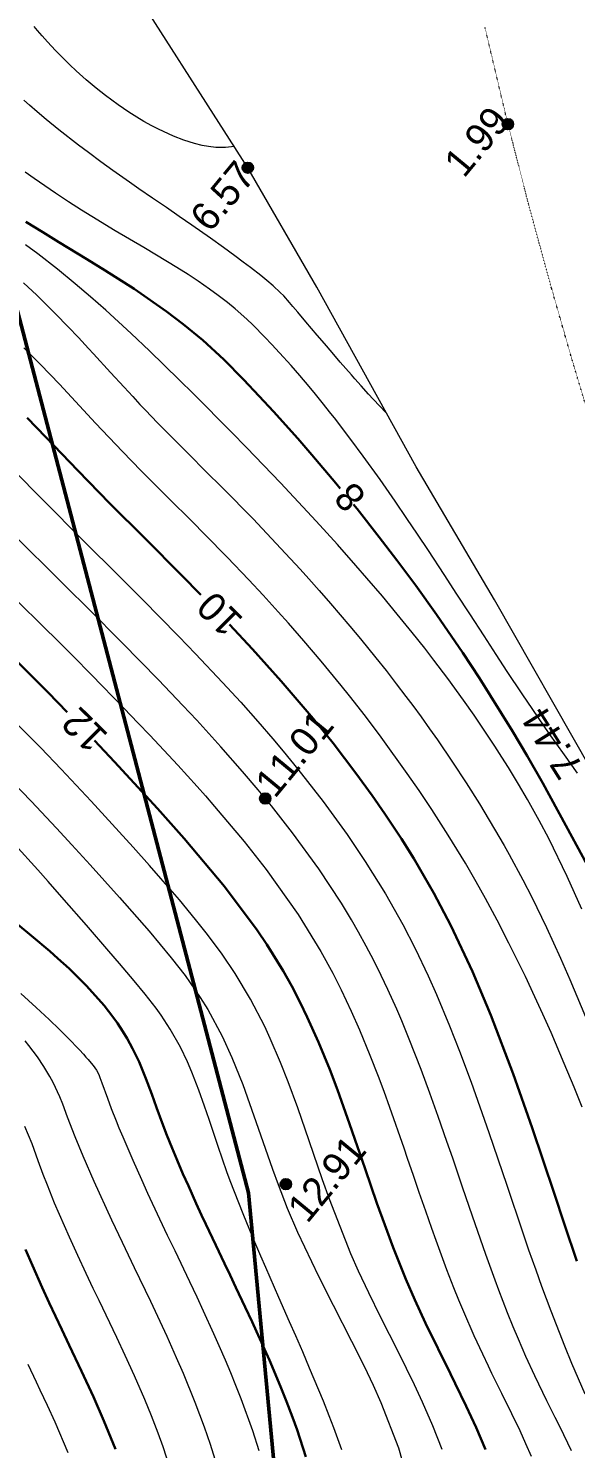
# Model space of a CAD drawing. Header units: millimetres. Extents: x -2893842 to -949497, y -1203244 to 262218.
# Drawn here: x -1952053 to -1936652, y -256348 to -216371 of the extents above; entities that cross this region are included whole.
import ezdxf

# ---------------------------------------------------------------- set-up
doc = ezdxf.new("R2010")
doc.units = ezdxf.units.MM
doc.linetypes.add('g5_366', pattern=[0.85, 0.1, -0.75])
doc.layers.get('0').update_dxf_attribs({"lineweight": 5})
for name, color, linetype in [('!!!_ Размеры', 7, 'Continuous'), ('10_Границы покрытий и угодий', 253, 'Continuous'), ('12_Рельеф', 253, 'Continuous'), ('19_Горизонтали', 253, 'Continuous'), ('61_Отметки высоты поверхности', 253, 'Continuous'), ('65_Границы', 253, 'Continuous')]:
    doc.layers.add(name, color=color, linetype=linetype)
doc.styles.add('LIKE17', font='d431.shx')
doc.styles.add('LIKE36', font='pragmai.shx')
doc.linetypes.add('g5_332', pattern='A,0.001,[18,GUGK_2005.shx,S=10,R=180,X=0,Y=0],0.5', length=0.501)

# ---------------------------------------------------------------- blocks, each defined once
blk = doc.blocks.new('g5_330')
blk.add_hatch(color=0).paths.add_polyline_path([(-0.15, 0, 1), (0.15, 0, 1)])
at = {"color": 0}
blk.add_circle((0, 0), 0.15, dxfattribs=at)
blk = doc.blocks.new('Топо_07.04.17')
at = {"layer": '10_Границы покрытий и угодий', "linetype": 'g5_366', "lineweight": 20}
blk.add_lwpolyline([(-14473, -145175), (-15232, -141141), (-15867, -137919), (-17064, -132135), (-18044, -127573), (-18811, -124019), (-19394, -121274), (-19993, -118383), (-20800, -114270), (-21373, -111116), (-21735, -108955), (-22085, -106699), (-22417, -104326), (-22753, -101549)], dxfattribs=at)
at = {"layer": '12_Рельеф', "linetype": 'g5_332', "lineweight": 20}
blk.add_lwpolyline([(-19782, -150813), (-21558, -138972), (-21717, -136420), (-21511, -130699), (-21427, -127533), (-21593, -125102), (-22112, -122690), (-24306, -117589), (-26071, -113620), (-28281, -108280), (-29829, -104720), (-32920, -98410)], dxfattribs=at)
at = {"layer": '19_Горизонтали', "linetype": 'Continuous', "lineweight": 20}
for points in [[(-38931, -140099), (-39202, -139198), (-39363, -138703), (-39516, -138253), (-39597, -138015), (-39775, -137499)], [(-39116, -130816), (-38969, -131330), (-38851, -131818), (-38755, -132218), (-38673, -132532), (-38529, -133054), (-38429, -133391), (-38223, -134053), (-38047, -134592), (-37869, -135121), (-37717, -135563), (-37594, -135918), (-37216, -137012), (-37036, -137546), (-36844, -138137), (-36630, -138836), (-36494, -139312), (-36361, -139817), (-36265, -140217), (-36265, -140217), (-36073, -141178)], [(-34845, -140748), (-34929, -140311), (-35039, -139810), (-35218, -139090), (-35456, -138244), (-35597, -137781), (-35798, -137153), (-36144, -136122), (-36488, -135128), (-36747, -134384), (-36972, -133728), (-37346, -132590), (-37575, -131841), (-37734, -131282), (-37885, -130706), (-37979, -130328), (-38040, -130107), (-38181, -129690), (-38251, -129515), (-38387, -129213), (-38536, -128923), (-38738, -128577), (-38830, -128433)], [(-38802, -127095), (-38412, -127535), (-38086, -127917), (-37835, -128222), (-37625, -128486), (-37340, -128860), (-37241, -128995), (-37181, -129080), (-37129, -129154), (-37052, -129269), (-37002, -129345), (-36962, -129410), (-36962, -129410), (-36926, -129483), (-36879, -129614), (-36856, -129699), (-36820, -129852), (-36710, -130302), (-36633, -130601), (-36536, -130962), (-36480, -131162), (-36403, -131429), (-36198, -132110), (-36017, -132682), (-35886, -133082), (-35633, -133837), (-35469, -134317), (-35312, -134773), (-34999, -135685), (-34844, -136141), (-34705, -136555), (-34489, -137219), (-34378, -137572), (-34251, -137991), (-34142, -138361), (-34037, -138735), (-33934, -139121), (-33710, -140058), (-33595, -140630)], [(-31270, -140878), (-31423, -140242), (-31515, -139887), (-31630, -139462), (-31910, -138488), (-32053, -138013), (-32198, -137539), (-32324, -137136), (-32549, -136415), (-32821, -135538), (-32921, -135209), (-33084, -134661), (-33284, -133960), (-33537, -133001), (-33601, -132741), (-33768, -131999), (-33934, -131216), (-34018, -130833), (-34127, -130367), (-34266, -129844), (-34359, -129535), (-34506, -129107), (-34733, -128564), (-34942, -128149), (-35061, -127937), (-35320, -127509), (-35586, -127100), (-35948, -126567), (-36202, -126195), (-36749, -125396), (-37291, -124610), (-37683, -124049), (-37933, -123695), (-38494, -122915)], [(-38354, -121159), (-37903, -121749), (-37277, -122586), (-36898, -123104), (-36453, -123718), (-35736, -124728), (-35013, -125763), (-34478, -126572), (-34148, -127117), (-33792, -127775), (-33618, -128141), (-33302, -128930), (-33097, -129560), (-32880, -130348), (-32541, -131814), (-32541, -131814), (-32318, -132811), (-32211, -133255), (-32030, -133945), (-31818, -134647), (-31371, -135947), (-31052, -136804), (-30651, -137874), (-30384, -138612), (-30192, -139172), (-30030, -139680), (-29680, -141004), (-29491, -142125)], [(-28462, -141192), (-28645, -140500), (-28859, -139805), (-29031, -139295), (-29378, -138328), (-29762, -137285), (-30019, -136569), (-30235, -135932), (-30393, -135430), (-30819, -133831), (-30951, -133263), (-31202, -132130), (-31418, -131176), (-31603, -130415), (-31753, -129851), (-31965, -129144), (-32082, -128793), (-32390, -127982), (-32741, -127214), (-33042, -126639), (-33390, -126038), (-33675, -125577), (-34065, -124981), (-34515, -124323), (-34794, -123926), (-35192, -123365), (-36225, -121936), (-36958, -120952), (-37461, -120293), (-38192, -119361)], [(-37618, -116154), (-37044, -116860), (-36616, -117391), (-36268, -117828), (-35812, -118406), (-35009, -119441), (-34656, -119906), (-34372, -120283), (-33686, -121212), (-33214, -121867), (-33009, -122157), (-32785, -122480), (-32069, -123558), (-31543, -124410), (-30794, -125765), (-30274, -126871), (-30274, -126871), (-30010, -127517), (-29828, -128008), (-29614, -128638), (-29442, -129189), (-29231, -129926), (-29069, -130543), (-28960, -130980), (-28849, -131445), (-28581, -132625), (-28515, -132924), (-28406, -133421), (-28296, -133918), (-28175, -134462), (-28062, -134958), (-27978, -135316), (-27769, -136168), (-27632, -136689), (-27532, -137051), (-27433, -137398), (-27216, -138103), (-27036, -138643), (-26914, -138993), (-26838, -139206), (-26623, -139797), (-26407, -140399), (-26233, -140901), (-26110, -141282), (-25997, -141653)], [(-24845, -141635), (-25096, -140938), (-25202, -140651), (-25384, -140159), (-25641, -139424), (-25825, -138853), (-25978, -138348), (-26084, -137981), (-26198, -137568), (-26371, -136912), (-26445, -136617), (-26625, -135868), (-26878, -134757), (-27063, -133917), (-27245, -133077), (-27352, -132591), (-27516, -131864), (-27676, -131179), (-27844, -130496), (-28079, -129607), (-28232, -129071), (-28336, -128730), (-28520, -128152), (-28663, -127735), (-28822, -127295), (-28988, -126865), (-29160, -126448), (-29317, -126086), (-29547, -125589), (-30070, -124558), (-30689, -123467), (-31197, -122643), (-31516, -122151), (-31891, -121591), (-32419, -120834), (-33012, -120014), (-33352, -119556), (-33956, -118759), (-34848, -117611), (-35689, -116551), (-36239, -115866), (-36806, -115161), (-37111, -114781), (-37634, -114131)], [(-37476, -112260), (-36812, -113108), (-36324, -113734), (-35910, -114257), (-35487, -114789), (-34861, -115573), (-34473, -116058), (-34123, -116498), (-33729, -116997), (-33251, -117609), (-32833, -118154), (-32171, -119038), (-31727, -119650), (-31312, -120239), (-30947, -120773), (-30693, -121154), (-30338, -121703), (-29735, -122687), (-29168, -123687), (-28748, -124493), (-28288, -125464), (-27901, -126379), (-27632, -127088), (-27353, -127897), (-27181, -128439), (-26913, -129357), (-26713, -130102), (-26489, -131002), (-26321, -131721), (-26152, -132473), (-26152, -132473), (-25820, -134001), (-25526, -135357), (-25410, -135875), (-25275, -136462), (-25164, -136932), (-24986, -137654), (-24713, -138680), (-24569, -139182), (-24294, -140079)], [(-23465, -132058), (-23626, -131473), (-23825, -130774), (-24095, -129872), (-24265, -129331), (-24431, -128819), (-24633, -128223), (-24736, -127928), (-24987, -127235), (-25247, -126552), (-25505, -125910), (-25712, -125418), (-25954, -124865), (-26345, -124022), (-26723, -123252), (-27017, -122680), (-27292, -122166), (-27905, -121075), (-28283, -120436), (-28667, -119811), (-28862, -119501), (-29343, -118759), (-29764, -118132), (-30138, -117591), (-30390, -117234), (-30756, -116727), (-31112, -116246), (-31641, -115548), (-32185, -114852), (-32518, -114433), (-33088, -113723), (-33773, -112862), (-34241, -112262), (-34903, -111382), (-35492, -110580), (-35788, -110181), (-36253, -109567), (-36667, -109045)], [(-36468, -107231), (-36140, -107617), (-35676, -108193), (-35363, -108599), (-35110, -108935), (-34863, -109269), (-34739, -109439), (-34324, -110008), (-33988, -110468), (-33776, -110758), (-33598, -110997), (-33464, -111175), (-33164, -111568), (-32912, -111890), (-32383, -112558), (-31973, -113070), (-31555, -113594), (-31276, -113947), (-31077, -114201), (-30800, -114559), (-30576, -114853), (-29997, -115626), (-29643, -116113), (-29432, -116408), (-29173, -116775), (-28901, -117168), (-28432, -117862), (-28174, -118256), (-27804, -118833), (-27561, -119223), (-27316, -119626), (-27087, -120008), (-26924, -120288), (-26729, -120628), (-26528, -120988), (-26342, -121326), (-25989, -121993), (-25673, -122617), (-25368, -123248), (-24810, -124494), (-24701, -124755), (-24398, -125513), (-24205, -126024), (-23886, -126921), (-23590, -127821), (-23396, -128444), (-22940, -130029)], [(-22839, -126521), (-23145, -125562), (-23545, -124440), (-23756, -123902), (-24015, -123280), (-24217, -122822), (-24445, -122326), (-24595, -122012), (-24759, -121680), (-25239, -120751), (-25486, -120299), (-25859, -119641), (-26189, -119082), (-26409, -118719), (-26705, -118243), (-27067, -117677), (-27428, -117128), (-27801, -116575), (-28069, -116186), (-28521, -115544), (-28782, -115180), (-29038, -114826), (-29920, -113639), (-30757, -112545), (-31126, -112069), (-32069, -110874), (-32421, -110436), (-33165, -109526), (-33623, -108982), (-34254, -108257), (-34638, -107833), (-35029, -107416), (-35477, -106956), (-35980, -106466), (-36295, -106172)], [(-22527, -122698), (-22841, -122143), (-23197, -121497), (-23827, -120304), (-24173, -119631), (-24429, -119124), (-24709, -118566), (-25038, -117906), (-25337, -117308), (-25633, -116717), (-25996, -116000), (-26250, -115504), (-26493, -115036), (-26772, -114509), (-27121, -113864), (-27520, -113151), (-27812, -112647), (-28011, -112312), (-28173, -112045), (-28321, -111805), (-28467, -111572), (-28660, -111271), (-28812, -111038), (-29038, -110700), (-29250, -110393), (-29532, -109995), (-29718, -109741), (-29891, -109510), (-30192, -109129), (-30336, -108958), (-30633, -108630), (-30830, -108428), (-31069, -108196), (-31285, -107997), (-31582, -107737), (-31842, -107521), (-32132, -107287), (-32659, -106879), (-32995, -106625), (-33371, -106342), (-33741, -106062), (-34351, -105589), (-34619, -105376), (-34950, -105107), (-35294, -104821), (-35843, -104343), (-36068, -104138)], [(-26737, -112012), (-27060, -111593), (-27172, -111440), (-27356, -111184), (-27510, -110965), (-27593, -110845), (-27862, -110452), (-28061, -110159), (-28247, -109882), (-28420, -109624), (-28696, -109211), (-28892, -108919), (-29010, -108744), (-29094, -108620), (-29235, -108420), (-29319, -108311), (-29493, -108108), (-29658, -107932), (-29813, -107777), (-30074, -107522), (-30262, -107344), (-30478, -107141), (-30767, -106875), (-31103, -106572), (-31582, -106148), (-31906, -105865), (-32235, -105578), (-32590, -105269), (-32942, -104961), (-33186, -104746), (-33613, -104366), (-33922, -104086), (-34243, -103790), (-34492, -103554), (-34998, -103061), (-35315, -102736), (-35544, -102493), (-35737, -102281), (-35878, -102122)], [(-30139, -104087), (-30393, -104088), (-30666, -104052), (-30863, -104006), (-31041, -103952), (-31244, -103877), (-31535, -103748), (-31807, -103606), (-32208, -103363), (-32382, -103245), (-32590, -103096), (-32779, -102951), (-32979, -102790), (-33254, -102554), (-33419, -102403), (-33578, -102253), (-33823, -102010), (-34071, -101748), (-34326, -101463), (-34483, -101278), (-34716, -100990), (-34837, -100833), (-35034, -100566), (-35164, -100382), (-35275, -100220), (-35357, -100095)]]:
    blk.add_lwpolyline(points, dxfattribs=at)
at = {"layer": '19_Горизонтали', "linetype": 'Continuous', "lineweight": 30}
for points in [[(-36608, -119373), (-37079, -118762), (-37558, -118160), (-38114, -117478)], [(-36794, -111014), (-36336, -111613), (-35549, -112653), (-34757, -113672), (-33883, -114769), (-32976, -115906), (-32497, -116518)], [(-28265, -113982), (-28370, -113819), (-28950, -112955), (-29296, -112454), (-29889, -111619), (-30237, -111143), (-30626, -110625), (-31113, -110010), (-31640, -109405), (-32138, -108890), (-32558, -108488), (-33394, -107751), (-34144, -107139), (-34620, -106765), (-35352, -106199), (-35772, -105875), (-36212, -105533)], [(-21444, -128161), (-22048, -126590), (-22397, -125694), (-22646, -125061), (-23020, -124123), (-23536, -122871), (-23885, -122059), (-24213, -121324), (-24972, -119730), (-25356, -118971), (-25969, -117815), (-26459, -116938), (-26907, -116166), (-27327, -115466), (-27860, -114609), (-27947, -114474)], [(-31791, -117438), (-31227, -118198), (-30524, -119186), (-29750, -120337), (-29273, -121087), (-28729, -121993), (-28341, -122677), (-28045, -123226), (-27662, -123980), (-27380, -124571), (-26930, -125601), (-26558, -126561), (-26099, -127917), (-25724, -129197), (-25288, -130901), (-24929, -132478), (-24725, -133421), (-24522, -134377), (-24328, -135287), (-24095, -136352)], [(-27255, -141323), (-27443, -140681), (-27650, -140048), (-27885, -139379), (-27987, -139098), (-28528, -137598), (-28755, -136916), (-28942, -136303), (-29194, -135384), (-29358, -134724), (-29505, -134095), (-29728, -133097), (-30019, -131785), (-30252, -130795), (-30402, -130207), (-30402, -130207), (-30629, -129399), (-30862, -128664), (-31013, -128234), (-31196, -127754), (-31389, -127294), (-31764, -126502), (-31987, -126075), (-32762, -124752), (-33739, -123282), (-34390, -122360), (-34675, -121964), (-35444, -120910), (-35932, -120258)], [(-38665, -125156), (-38320, -125515), (-37858, -126007), (-37652, -126234), (-37373, -126554), (-37118, -126862), (-36945, -127082), (-36714, -127398), (-36508, -127701), (-36302, -128038), (-36194, -128231), (-36065, -128484), (-35967, -128697), (-35848, -128987), (-35711, -129384), (-35572, -129870), (-35459, -130324), (-35366, -130719), (-35258, -131158), (-35162, -131524), (-35057, -131905), (-34954, -132259), (-34836, -132652), (-34724, -133012), (-34559, -133524), (-34445, -133870), (-34356, -134136), (-34146, -134752), (-33958, -135298), (-33841, -135639), (-33716, -136000), (-33518, -136580), (-33372, -137013), (-33277, -137302), (-33010, -138139), (-32781, -138915), (-32662, -139349), (-32543, -139812), (-32457, -140176), (-32294, -140959)], [(-37601, -140140), (-37829, -139310), (-38047, -138604), (-38296, -137851), (-38559, -137083), (-38717, -136627), (-38985, -135839), (-39135, -135387), (-39338, -134740), (-39477, -134271)]]:
    blk.add_lwpolyline(points, dxfattribs=at)
at = {"layer": '65_Границы', "color": 1, "linetype": 'Continuous', "lineweight": 50}
blk.add_polyline3d([(-184159, 116945, 0), (-164841, 92507, 0), (-145751, 68348, 0), (-136895, 51727, -67200), (-137772, 51311, -67200), (-136096, 48162, -67200), (-135974, 48252, -67200), (-135384, 46834, -67200), (-127120, 23929, -67200), (-108110, 3237, -67200), (-72656, -22945, -67200), (-55400, -36031, -67200), (-49490, -48909, -67200), (-50198, -61668, -67200), (-42710, -66533, -67200), (-33064, -133395, -67200), (-33388, -150412, -67200)], dxfattribs=at)
at = {"layer": '61_Отметки высоты поверхности', "linetype": 'Continuous', "lineweight": 20, "xscale": 999.9999999999995, "yscale": 999.9999999999995, "zscale": 999.9999999999995, "rotation": 43.98139083737546}
for p in [(-22417, -104326, -67200), (-29829, -104720, -67200), (-31343, -122420, -67200), (-31991, -133272, -67200)]:
    blk.add_blockref('g5_330', p, dxfattribs=at)
at = {"layer": '19_Горизонтали', "linetype": 'Continuous', "lineweight": 15, "style": 'LIKE36'}
for s, rotation, p in [('8', 125.6119, (-27526, -114271, -67200)), ('10', 128.7902, (-31355, -117334, -67200)), ('12', 128.7902, (-35500, -120145, -67200))]:
    blk.add_text(s, height=800, rotation=rotation, dxfattribs=at).set_placement(p)
at = {"layer": '61_Отметки высоты поверхности', "linetype": 'Continuous', "lineweight": 15, "style": 'LIKE17'}
for s, rotation, p in [('1.99', 43.9814, (-23823, -105721, -67200)), ('6.57', 43.9814, (-31098, -106440, -67200)), ('11.01', 43.9814, (-31077, -122471, -67200)), ('7.44', 115.6844, (-22332, -122547, -67200)), ('12.91', 43.9814, (-31519, -134463, -67200))]:
    blk.add_text(s, height=800, rotation=rotation, dxfattribs=at).set_placement(p)

msp = doc.modelspace()

# ---------------------------------------------------------------- linework, layer by layer
at = {"layer": '65_Границы', "color": 1, "linetype": 'Continuous', "lineweight": 50}
msp.add_polyline3d([(-2124204.57606, -17433.80252, 0), (-2102255.17766, -39539.20479, 0), (-2080564.27395, -61392.25713, 0), (-2069891.45722, -76909.7306, -67199.99998), (-2070716.2749, -77421.76163, -67199.99998), (-2068695.38027, -80361.36788, -67199.99998), (-2068584.45122, -80258.43711, -67199.99998), (-2067838.33745, -81600.75385, -67199.99998), (-2057046.15702, -103428.69104, -67199.99998), (-2035825.28193, -121846.03776, -67199.99998), (-1997646.15137, -143865.44942, -67199.99998), (-1979024.34828, -154923.35834, -67199.99998), (-1971700.92442, -167052.68078, -67199.99998), (-1970966.07003, -179810.93258, -67199.99998), (-1962977.70287, -183800.43006, -67199.99998), (-1945857.51876, -249149.45833, -67199.99998), (-1944261.29305, -266094.51553, -67199.99998)], dxfattribs=at)

# ---------------------------------------------------------------- block references
at = {"layer": '!!!_ Размеры', "color": 1, "lineweight": 0, "rotation": 6.471407436947433}
msp.add_blockref('Топо_07.04.17', (-1928038.79367, -112877.83782), dxfattribs=at)

doc.saveas('drawing.dxf')
